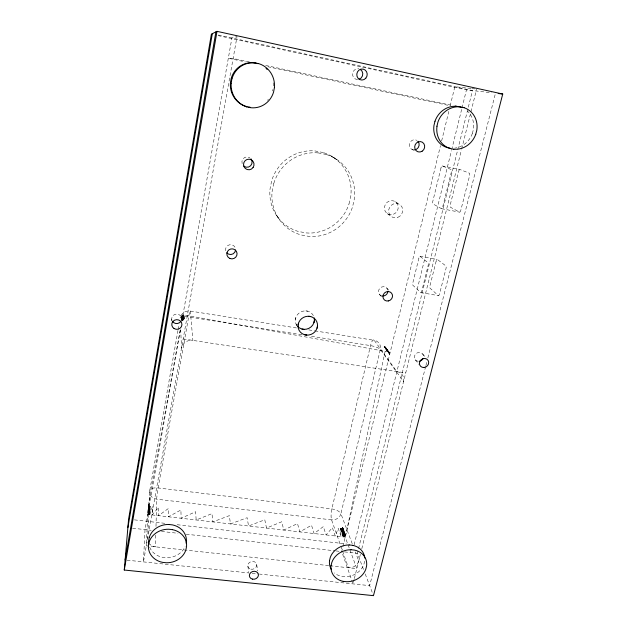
<?xml version="1.0" encoding="UTF-8"?>
<svg xmlns="http://www.w3.org/2000/svg" width="627" height="627" viewBox="0 0 627 627"><rect width="100%" height="100%" fill="white"/><g stroke="black" fill="none" stroke-linecap="round" stroke-linejoin="round"><path stroke-width="0.47" stroke-dasharray="3.13 2.35" d="M155.77 535.168L155.472 546.846A9.295 8.135 -7.5 0 1 149.422 543.781M155.998 526.414L156.687 499.178A8.449 0.525 -81.7 0 1 158.098 487.955L188.641 316.933A8.747 0.603 -81 0 1 190.318 311.07L297.19 328.062M148.043 512.51L148.38 504.476M148.019 512.706L148.38 504.672M148.019 512.902L148.403 504.853M148.082 513.27L148.497 505.213M148.144 513.45L148.575 505.378M148.317 513.779L148.787 505.683M148.912 505.824L148.434 513.928L148.403 504.288L180.176 330.39M148.568 514.069L149.054 505.95M148.709 514.203L149.218 506.067L148.873 514.32L149.383 506.169L149.046 514.422L149.571 506.255L149.43 514.579L149.963 506.373L149.634 514.626L150.174 506.412L149.853 514.665L152.4 506.671L152.118 514.924L158.67 507.4L158.498 515.66L168.373 508.536L168.381 516.797L180.905 509.994L181.14 518.263L195.648 511.718L196.149 519.987L211.997 513.623L212.788 521.899L229.349 515.653L230.454 523.929L247.132 517.722L248.551 526.014L264.782 519.783L266.514 528.075L281.75 521.766L283.772 530.058L297.512 523.6L299.808 531.9L311.533 525.238L314.072 533.546L323.32 526.617L326.064 534.917L332.373 527.668L335.265 535.975L338.172 528.349L341.166 536.657L340.226 528.585L343.455 536.908L340.626 528.592L343.659 536.908L340.822 528.577L343.855 536.884L341.01 528.537L344.051 536.845L341.198 528.483L344.247 536.783M149.226 514.508L149.759 506.326M295.364 319.582L295.764 317.709M177.95 330.484L149.728 490.784L147.753 537.762A9.295 8.135 -7.5 0 0 147.666 538.491M178.115 329.52L178.961 324.723M180.286 330.061L145.025 529.603L143.458 561.902L237.022 36.546L231.904 37.973L181.987 320.421M364.687 561.189L363.879 564.402A17.995 15.51 -21.5 0 1 345.069 576.715L341.55 576.346A17.995 15.51 -21.5 0 1 334.309 572.913M272.533 90.97L272.886 89.504M354.145 579.411L353.025 583.886L341.707 551.572L440.491 145.652M441.643 140.903L448.814 111.434M354.13 544.8L451.448 150.668M451.683 149.72L461.77 108.879M462.005 107.93L466.457 89.88L491.654 92.765M273.733 183.272L272.055 191.791A42.197 40.99 -57 0 0 300.984 234.937L309.174 236.434A42.197 40.99 -57 0 0 352.562 206.879L354.427 198.547A42.197 40.99 -57.1 0 0 326.408 154.548M363.519 569.481L357.366 553.32L358.315 549.518M358.55 548.57L472.46 90.57L217.914 34.908M354.373 578.509L360.407 554.339M361.803 548.75L461.448 149.853M461.684 148.905L476.63 89.073M425.67 366.458L369.664 585.634L259.57 574.081M425.913 365.51L426.885 361.716M427.857 357.923L495.495 93.204M349.012 203.963L350.814 195.781A41.382 40.238 -58.1 0 0 323.281 152.596M472.374 133.504L473.432 129.303A21.326 19.625 -64.9 0 0 467.483 111.104M127.046 560.177L248.856 572.96M252.125 573.305L258.598 573.979M470.948 88.454L454.834 86.714L450.194 105.775L267.533 66.658M471.896 88.556L475.681 88.963M328.697 565.609L146.318 545.851L147.706 514.414L345.226 537.12L356.834 568.658L331.949 565.962M305.89 310.867L307.81 311.18M132.634 528.216L151.209 530.293M161.492 531.445L177.966 533.279M186.211 534.204L334.998 550.827M335.892 550.921L341.707 551.572M344.474 551.885L357.366 553.32M134.421 519.869L166.5 523.506M177.198 524.721L346.347 543.923M318.046 152.87L326.416 154.524M183.17 338.909L405.724 372.932M301.83 334.779L188.641 316.933A8.802 2.398 10 0 0 180.145 318.007A8.802 8.386 -3.3 0 1 190.318 311.07L192.881 340.39A9.813 9.248 -5.6 0 0 181.532 348.095L180.686 329.653M311.501 336.307L370.518 345.61A8.441 2.218 13.4 0 1 380.338 349.474L403.561 381.592A9.342 8.512 -32.7 0 0 396.867 371.576L374.209 340.312L315.483 330.97M308.743 329.896L314.519 330.821M420.78 292.59L438.461 295.615M419.918 256.302L437.207 259.406M388.144 351.912L184.087 314.895L184.401 319.942L183.633 314.864L183.938 319.919L183.413 314.887L183.711 319.935L183.194 314.926L183.492 319.974L182.982 314.981L183.28 320.036L182.786 315.06L183.068 320.115L182.59 315.154L182.872 320.209L182.41 315.263L182.692 320.326L182.238 315.397L182.52 320.452L182.081 315.538L182.081 320.93L181.705 316.047L181.924 320.272M441.526 208.697L459.575 212.138M442.16 165.936L459.834 169.478L469.38 173.177A2.477 0.831 -76.7 0 1 469.552 175.897L460.845 210.155A2.43 0.823 -77.5 0 1 459.497 212.106L450.437 207.247A2.359 0.768 -77.6 0 1 450.311 204.598L458.596 171.532A2.398 0.776 -76.8 0 1 459.912 169.494M249.397 61.948L233.119 58.46L228.322 58.256L245.533 61.948M265.676 65.435L450.452 105.038M218.086 35.606L466.457 89.88M323.289 152.573L315.083 150.95A41.382 40.246 -58.1 0 0 271.671 180.764L270.01 189.119A41.382 40.238 -58 0 0 298.413 231.481L306.454 232.946A41.382 40.238 -58 0 0 348.996 203.955M412.158 149.563L413.945 150.245M330.75 155.762L334.019 157.769M334.12 157.871L337.451 159.924M395.449 201.792L399.901 204.653M387.22 213.595L391.499 216.676M386.671 287.958L388.646 290.05M379.445 294.392L382.619 297.974M422.614 353.91L425.506 357.288M415.286 359.788L419.212 364.616M388.356 351.959L384.116 346.488L389.759 354.067L385.723 348.408M388.552 352.021L384.32 346.535L389.775 353.863L385.715 348.212M388.74 352.1L384.516 346.598L389.775 353.659L385.691 348.016M384.696 346.676L388.912 352.202M389.069 352.311L384.868 346.778L389.704 353.267L385.589 347.648M385.025 346.888L389.218 352.445M385.166 347.013L389.351 352.586M385.299 347.154L389.461 352.742M385.409 347.311L389.563 352.907M385.511 347.468L389.641 353.087M385.652 347.828L389.751 353.463M385.707 348.612L389.72 354.279L385.668 348.824L345.665 535.309L342.601 527.025L345.61 535.489M276.734 215.704L278.897 218.878M296.03 324.018L296.806 325.632M365.227 573.964L373.128 594.741M352.233 543.711L340.908 513.717L380.338 349.474A8.417 7.79 -33.3 0 0 374.209 340.312A8.402 2.304 -81.1 0 0 370.518 345.61L331.848 508.936A8.135 2.038 -84 0 0 331.565 519.877L348.432 567.748A8.802 7.587 -21.8 0 0 358.746 560.985L355.321 551.893M345.085 536.281L341.88 528.114M341.558 528.326L344.772 536.524L341.723 528.224M342.467 527.378L345.446 535.834M340.422 528.6L343.251 536.9M256.686 564.629L257.783 570.931M247.837 566.063L248.825 572.388M181.901 320.146L181.611 316.243L181.791 319.629M181.744 319.37L181.54 316.447L181.72 319.833M181.681 319.582L181.493 316.659L181.665 320.052M171.696 319.025L171.72 320.914M296.892 325.546A9.648 9.146 -27.4 0 1 300.435 312.128A9.648 9.146 -27.4 0 1 313.719 316.306M413.585 149.931A5.181 4.844 -64.3 0 1 409.65 143.364A5.181 4.844 -64.3 0 1 416.822 140.323M381.655 295.834A4.844 4.53 -40.7 0 1 379.993 288.13A4.844 4.53 -40.7 0 1 387.752 289.831M418.303 361.27A4.702 4.287 -36.5 0 1 414.455 356.45A4.702 4.287 -36.5 0 1 419.902 352.437A4.702 4.287 -36.5 0 1 423.366 357.539M171.963 320.389A4.977 4.734 -0.9 0 1 176.258 314.111A4.977 4.734 -0.9 0 1 181.579 319.605M225.696 250.729A5.016 4.914 -11.3 0 1 229.506 244.828A5.016 4.914 -11.3 0 1 235.478 248.535M242.124 163.678A5.196 5.126 89 0 1 249.859 157.769M357.586 79.511A5.416 5.094 -78.8 0 1 352.625 73.571A5.416 5.094 -78.8 0 1 358.832 68.813M472.374 133.457A21.326 19.625 -64.9 0 1 454.661 148.144M273.168 82.827A22.298 21.436 82.5 0 1 273.192 87.255M268.395 99.262A22.298 21.436 82.5 0 1 267.486 100.328M149.688 547.269A18.928 16.561 -8.4 0 0 162.644 557.325L166.445 557.74A18.928 16.561 -8.4 0 0 185.137 546.501M273.85 183.288A42.197 40.99 -57.1 0 1 318.132 152.91M418.899 258.081L412.895 282.573A2.281 0.698 -79.6 0 0 412.95 285.309L420.639 292.511A2.351 0.745 -79.7 0 0 421.838 290.857L428.131 265.527A2.375 0.752 -79.1 0 0 428.037 262.713L420.059 256.357A2.304 0.705 -79.1 0 0 418.899 258.081M440.969 168.005L432.826 201.243A2.367 0.729 -77.8 0 0 432.928 203.893L441.455 208.666A2.445 0.776 -77.8 0 0 442.748 206.691L451.299 172.253A2.484 0.784 -77 0 0 451.166 169.541L442.231 165.951A2.406 0.737 -77.1 0 0 440.969 168.005M436.141 261.161L430.028 285.544A2.273 0.745 -79.5 0 0 430.122 288.271L438.312 295.536A2.343 0.792 -79.6 0 0 439.558 293.898L445.969 268.693A2.367 0.799 -79 0 0 445.844 265.887L437.348 259.46A2.296 0.752 -79 0 0 436.141 261.161M331.565 519.877L156.687 499.178A8.386 7.477 -6.5 0 1 149.728 490.784A8.339 3.833 8.3 0 1 158.098 487.955L331.848 508.936A8.01 3.566 14.6 0 1 340.908 513.717A7.979 7.022 -21.6 0 1 331.565 519.877M345.54 535.67L342.546 527.205L345.54 535.67M345.336 535.999L342.381 527.542L345.336 535.999M345.218 536.148L342.154 527.848L345.218 536.148M344.427 536.712L341.386 528.404L344.427 536.712M250.886 569.159A4.491 3.895 -14.8 0 0 256.623 564.253A4.491 3.895 -14.8 0 0 249.287 562.607A4.491 3.895 -14.8 0 0 250.886 569.159M397.847 217.357A7.328 6.905 -54 0 0 400.426 205.06A7.328 6.905 -54 0 0 388.795 209.536A7.328 6.905 -54 0 0 397.847 217.357M393.45 214.262A7.187 6.779 -54.5 0 0 395.966 202.2A7.187 6.779 -54.5 0 0 384.555 206.581A7.187 6.779 -54.5 0 0 393.45 214.262"/><path stroke-width="0.94" d="M124.264 570.029L128.59 519.203L211.393 34.148L217.013 31.35L502.736 94.034L373.48 595.65L124.264 570.029L217.013 31.35M231.12 83.25L231.935 78.696M186.156 543.241L186.384 541.548A18.928 16.561 -8.4 0 0 172.535 524.909L168.702 524.47M274.422 87.623L273.56 92.122A22.548 21.686 82.8 0 1 250.98 107.75L246.638 106.872M298.052 325.154L298.46 323.25M314.386 320.71L313.978 322.576M317.466 326.291L317.05 328.187M127.869 527.683L212.318 33.686M125.118 559.982L215.884 31.914M329.512 560.64L330.288 557.403A17.995 15.51 -21.5 0 1 349.255 544.973M331.087 565.562L331.871 562.294A18.167 15.628 -21.5 0 1 351.026 549.754M436.933 126.262L437.967 121.959A21.569 19.821 -64.7 0 1 460.147 106.872L464.121 107.711M149.226 537.457L148.623 540.85A18.928 16.561 -8.4 0 0 148.803 544.158M434.981 121.23L433.962 125.478A21.326 19.625 -64.9 0 0 446.777 147.431L450.045 148.144M475.744 134.366L476.826 130.118A21.569 19.821 -64.7 0 0 464.121 107.719M351.034 549.714L354.616 550.114A18.167 15.628 -21.5 0 1 366.583 566.087L365.776 569.324A18.167 15.628 -21.5 0 1 346.794 581.715L343.235 581.386M349.263 544.934L352.813 545.333M306.752 335.124L304.808 334.818M303.899 329.379L301.987 329.073M308.805 316.267L310.765 316.58M498.214 93.517L502.736 94.034M453.838 149.265L449.865 148.458A21.569 19.821 -64.7 0 1 436.995 126.223M248.582 106.951L250.024 107.17M172.582 529.666L168.71 529.227A19.123 16.694 -8.4 0 0 149.038 542.379L148.427 545.764A19.123 16.694 -8.4 0 0 162.597 562.364L166.429 562.78A19.123 16.694 -8.4 0 0 185.913 549.793L186.564 546.438A19.123 16.694 -8.4 0 0 172.574 529.674M254.766 62.818L259.155 63.758A22.548 21.686 82.8 0 1 274.407 87.662M253.763 62.739L258.097 63.672M455.241 106.065L457.154 106.48M247.156 106.653L245.737 106.284A22.298 21.436 82.5 0 1 230.407 82.936L231.198 78.43A22.298 21.436 82.5 0 1 253.747 62.802M314.26 317.983A9.648 9.146 -27.4 0 1 308.899 328.336A9.648 9.146 -27.4 0 1 297.457 326.228M417.919 141.208A5.181 4.844 -64.3 0 1 414.557 149.916M387.909 291.179A4.844 4.53 -40.7 0 1 382.588 295.991M423.053 358.409A4.702 4.287 -36.5 0 1 419.651 361.144M180.874 321.361A4.977 4.734 -0.9 0 1 172.362 321.212M235.58 249.985A5.016 4.914 -11.3 0 1 226.755 252.822M250.957 158.78A5.196 5.126 89 0 1 243.77 166.116M360.259 69.378A5.416 5.094 -78.8 0 1 359.067 79.276M434.981 121.277A21.326 19.625 -64.9 0 1 456.864 106.339L460.845 107.131A21.326 19.625 -64.9 0 1 462.075 107.609M475.744 134.319A21.569 19.821 -64.7 0 1 453.846 149.21M266.06 68.398A22.298 21.436 82.5 0 1 267.071 69.401M246.677 106.864A22.548 21.686 82.8 0 1 231.183 83.258M231.982 78.751A22.548 21.686 82.8 0 1 254.805 62.888M149.273 537.464A18.928 16.561 -8.4 0 1 168.734 524.478M331.362 569.488A17.995 15.51 -21.5 0 1 329.52 560.64M352.805 545.341A17.995 15.518 -21.5 0 1 364.765 558.046M343.235 581.378A18.167 15.628 -21.5 0 1 331.095 565.562M306.399 335.077A9.852 9.319 -27.3 0 0 316.815 321.776A9.852 9.319 -27.3 0 0 300.114 320.209A9.852 9.319 -27.3 0 0 306.399 335.077M422.089 151.24A5.298 4.938 -63.8 0 0 422.308 142.188A5.298 4.938 -63.8 0 0 414.682 146.945A5.298 4.938 -63.8 0 0 422.089 151.24M388.309 300.96A4.945 4.616 -40.4 0 0 391.569 293.17A4.945 4.616 -40.4 0 0 383.301 294.721A4.945 4.616 -40.4 0 0 388.309 300.96M424.126 367.485A4.797 4.358 -36.3 0 0 428.061 360.337A4.797 4.358 -36.3 0 0 420.012 361.152A4.797 4.358 -36.3 0 0 424.126 367.485M174.032 328.524A5.087 4.828 -1.4 0 0 181.932 324.794A5.087 4.828 -1.4 0 0 174.604 320.17A5.087 4.828 -1.4 0 0 174.032 328.524M252.493 579.144A4.577 3.95 -14.9 0 0 258.34 574.152A4.577 3.95 -14.9 0 0 250.871 572.49A4.577 3.95 -14.9 0 0 252.493 579.144M229.929 258.489A5.126 5.016 -12.1 0 0 237.037 253.23A5.126 5.016 -12.1 0 0 228.894 249.867A5.126 5.016 -12.1 0 0 229.929 258.489M253.081 167.519A5.306 5.243 -88.8 0 0 249.24 159.187A5.306 5.243 -88.8 0 0 244.028 166.727A5.306 5.243 -88.8 0 0 253.081 167.519M365.815 78.195A5.541 5.204 -78.2 0 0 363.174 69.111A5.541 5.204 -78.2 0 0 357.014 76.275A5.541 5.204 -78.2 0 0 365.815 78.195"/></g></svg>
